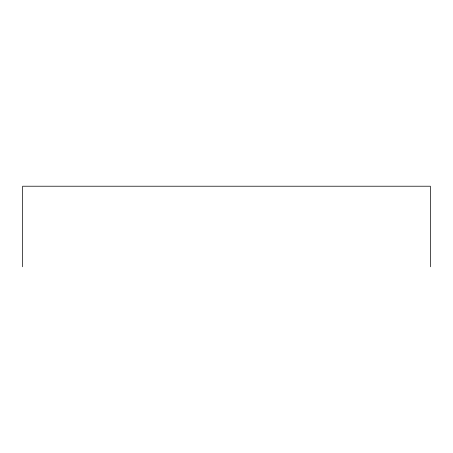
<?xml version="1.0" encoding="UTF-8"?>
<svg xmlns="http://www.w3.org/2000/svg" width="453" height="453" viewBox="0 0 453 453"><rect width="100%" height="100%" fill="white"/><g stroke="black" fill="none" stroke-linecap="round" stroke-linejoin="round"><path stroke-width="0.68" d="M430.35 266.783L430.35 186.217L22.65 186.217L22.65 266.783"/></g></svg>
